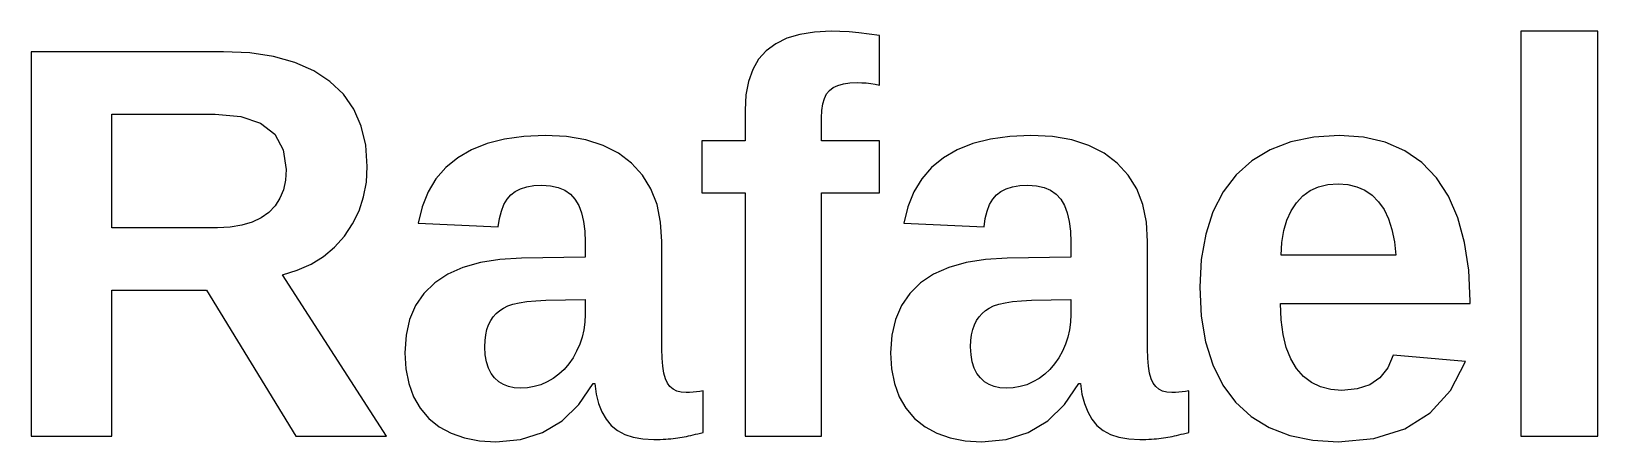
# Model space of a CAD drawing. Header units: metres. Extents: x 18 to 589, y 31 to 387.
# Drawn here: x 176.46 to 207.57, y 88.57 to 96.73 of the extents above; entities that cross this region are included whole.
import ezdxf

# ---------------------------------------------------------------- set-up
doc = ezdxf.new("R2010")
doc.units = ezdxf.units.M

msp = doc.modelspace()

# ---------------------------------------------------------------- linework, layer by layer
for p, q in [((191.244, 96.4822), (191.057, 96.3435)), ((191.466, 96.59), (191.244, 96.4822)), ((191.723, 96.6671), (191.466, 96.59)), ((192.015, 96.7133), (191.723, 96.6671)), ((192.343, 96.7287), (192.015, 96.7133)), ((192.518, 96.7252), (192.343, 96.7287)), ((192.703, 96.7148), (192.518, 96.7252)), ((192.896, 96.6975), (192.703, 96.7148)), ((193.098, 96.6732), (192.896, 96.6975)), ((193.308, 96.6419), (193.098, 96.6732)), ((193.308, 95.66), (193.308, 96.6419)), ((207.569, 96.7287), (206.045, 96.7287)), ((206.045, 96.7287), (206.045, 88.678)), ((207.569, 88.678), (207.569, 96.7287)), ((180.278, 96.3218), (176.459, 96.3218)), ((176.459, 96.3218), (176.459, 88.678)), ((180.8, 96.2983), (180.278, 96.3218)), ((181.272, 96.2276), (180.8, 96.2983)), ((181.694, 96.1099), (181.272, 96.2276)), ((190.905, 96.1729), (190.786, 95.9694)), ((191.057, 96.3435), (190.905, 96.1729)), ((182.067, 95.9451), (181.694, 96.1099)), ((182.389, 95.7332), (182.067, 95.9451)), ((190.786, 95.9694), (190.701, 95.7329)), ((182.656, 95.4772), (182.389, 95.7332)), ((190.701, 95.7329), (190.651, 95.4633)), ((192.255, 95.4829), (192.313, 95.5542)), ((192.313, 95.5542), (192.386, 95.6098)), ((192.386, 95.6098), (192.478, 95.6531)), ((192.478, 95.6531), (192.588, 95.684)), ((192.588, 95.684), (192.716, 95.7026)), ((192.716, 95.7026), (192.863, 95.7088)), ((192.863, 95.7088), (192.952, 95.7068)), ((192.952, 95.7068), (193.041, 95.701)), ((193.041, 95.701), (193.13, 95.6912)), ((193.13, 95.6912), (193.219, 95.6776)), ((193.219, 95.6776), (193.308, 95.66)), ((182.864, 95.1803), (182.656, 95.4772)), ((190.651, 95.4633), (190.634, 95.1609)), ((192.159, 95.1558), (192.178, 95.2837)), ((192.178, 95.2837), (192.21, 95.3927)), ((192.21, 95.3927), (192.255, 95.4829)), ((178.06, 92.8227), (178.06, 95.0795)), ((178.06, 95.0795), (180.11, 95.0795)), ((180.11, 95.0795), (180.618, 95.0355)), ((180.618, 95.0355), (181.013, 94.9033)), ((181.013, 94.9033), (181.295, 94.683)), ((183.013, 94.8423), (182.864, 95.1803)), ((190.634, 95.1609), (190.634, 94.5478)), ((192.153, 95.0089), (192.159, 95.1558)), ((192.153, 94.5478), (192.153, 95.0089)), ((181.295, 94.683), (181.464, 94.3747)), ((183.102, 94.4633), (183.013, 94.8423)), ((185.859, 94.5856), (185.511, 94.4971)), ((186.244, 94.6386), (185.859, 94.5856)), ((186.666, 94.6563), (186.244, 94.6386)), ((187.09, 94.6344), (186.666, 94.6563)), ((187.474, 94.5686), (187.09, 94.6344)), ((195.507, 94.5856), (195.159, 94.4971)), ((195.892, 94.6386), (195.507, 94.5856)), ((196.314, 94.6563), (195.892, 94.6386)), ((196.738, 94.6344), (196.314, 94.6563)), ((197.122, 94.5686), (196.738, 94.6344)), ((201.93, 94.6251), (201.473, 94.5313)), ((202.435, 94.6563), (201.93, 94.6251)), ((202.917, 94.6228), (202.435, 94.6563)), ((203.351, 94.5222), (202.917, 94.6228)), ((181.464, 94.3747), (181.521, 93.9782)), ((183.132, 94.0434), (183.102, 94.4633)), ((185.201, 94.3733), (184.927, 94.2141)), ((185.511, 94.4971), (185.201, 94.3733)), ((187.817, 94.4591), (187.474, 94.5686)), ((188.119, 94.3056), (187.817, 94.4591)), ((188.38, 94.1084), (188.119, 94.3056)), ((190.634, 94.5478), (189.777, 94.5478)), ((189.777, 94.5478), (189.777, 93.5171)), ((193.308, 94.5478), (192.153, 94.5478)), ((193.308, 93.5171), (193.308, 94.5478)), ((194.849, 94.3733), (194.575, 94.2141)), ((195.159, 94.4971), (194.849, 94.3733)), ((197.465, 94.4591), (197.122, 94.5686)), ((197.767, 94.3056), (197.465, 94.4591)), ((198.028, 94.1084), (197.767, 94.3056)), ((201.064, 94.3751), (200.703, 94.1563)), ((201.473, 94.5313), (201.064, 94.3751)), ((203.737, 94.3546), (203.351, 94.5222)), ((204.076, 94.1199), (203.737, 94.3546)), ((181.521, 93.9782), (181.507, 93.7688)), ((183.114, 93.731), (183.132, 94.0434)), ((184.692, 94.0207), (184.496, 93.7941)), ((184.927, 94.2141), (184.692, 94.0207)), ((188.597, 93.8708), (188.38, 94.1084)), ((194.34, 94.0207), (194.144, 93.7941)), ((194.575, 94.2141), (194.34, 94.0207)), ((198.245, 93.8708), (198.028, 94.1084)), ((200.703, 94.1563), (200.39, 93.8751)), ((204.367, 93.8181), (204.076, 94.1199)), ((181.507, 93.7688), (181.465, 93.5789)), ((183.059, 93.4361), (183.114, 93.731)), ((184.496, 93.7941), (184.339, 93.5342)), ((186.298, 93.6382), (186.441, 93.6613)), ((186.441, 93.6613), (186.601, 93.669)), ((186.601, 93.669), (186.773, 93.6579)), ((186.773, 93.6579), (186.925, 93.6243)), ((188.766, 93.5963), (188.597, 93.8708)), ((194.144, 93.7941), (193.987, 93.5342)), ((195.946, 93.6382), (196.089, 93.6613)), ((196.089, 93.6613), (196.249, 93.669)), ((196.249, 93.669), (196.421, 93.6579)), ((196.421, 93.6579), (196.573, 93.6243)), ((198.414, 93.5963), (198.245, 93.8708)), ((200.39, 93.8751), (200.13, 93.5357)), ((202.024, 93.6362), (202.209, 93.6812)), ((202.209, 93.6812), (202.414, 93.6962)), ((202.414, 93.6962), (202.607, 93.6819)), ((202.607, 93.6819), (202.784, 93.6393)), ((204.607, 93.4517), (204.367, 93.8181)), ((181.396, 93.4086), (181.299, 93.2578)), ((181.465, 93.5789), (181.396, 93.4086)), ((182.968, 93.1589), (183.059, 93.4361)), ((184.339, 93.5342), (184.222, 93.2412)), ((185.845, 93.282), (185.907, 93.3893)), ((185.907, 93.3893), (185.98, 93.4764)), ((185.98, 93.4764), (186.068, 93.5457)), ((186.068, 93.5457), (186.174, 93.5997)), ((186.174, 93.5997), (186.298, 93.6382)), ((186.925, 93.6243), (187.056, 93.5684)), ((187.056, 93.5684), (187.167, 93.4902)), ((187.167, 93.4902), (187.257, 93.3896)), ((187.257, 93.3896), (187.33, 93.266)), ((188.886, 93.2849), (188.766, 93.5963)), ((189.777, 93.5171), (190.634, 93.5171)), ((190.634, 93.5171), (190.634, 88.678)), ((192.153, 93.5171), (193.308, 93.5171)), ((192.153, 88.678), (192.153, 93.5171)), ((193.987, 93.5342), (193.87, 93.2412)), ((195.493, 93.282), (195.554, 93.3893)), ((195.554, 93.3893), (195.628, 93.4764)), ((195.628, 93.4764), (195.716, 93.5457)), ((195.716, 93.5457), (195.822, 93.5997)), ((195.822, 93.5997), (195.946, 93.6382)), ((196.573, 93.6243), (196.704, 93.5684)), ((196.704, 93.5684), (196.815, 93.4902)), ((196.815, 93.4902), (196.905, 93.3896)), ((196.905, 93.3896), (196.978, 93.266)), ((198.534, 93.2849), (198.414, 93.5963)), ((200.13, 93.5357), (199.928, 93.1425)), ((201.586, 93.3217), (201.712, 93.4565)), ((201.712, 93.4565), (201.858, 93.5614)), ((201.858, 93.5614), (202.024, 93.6362)), ((202.784, 93.6393), (202.945, 93.5682)), ((202.945, 93.5682), (203.089, 93.4687)), ((203.089, 93.4687), (203.217, 93.3408)), ((203.217, 93.3408), (203.326, 93.1844)), ((204.794, 93.0231), (204.607, 93.4517)), ((181.174, 93.1265), (181.022, 93.0171)), ((181.299, 93.2578), (181.174, 93.1265)), ((182.84, 92.8993), (182.968, 93.1589)), ((184.222, 93.2412), (184.143, 92.9149)), ((185.758, 93.0068), (185.796, 93.1545)), ((185.796, 93.1545), (185.845, 93.282)), ((187.33, 93.266), (187.386, 93.1188)), ((187.386, 93.1188), (187.426, 92.9479)), ((188.958, 92.9366), (188.886, 93.2849)), ((193.87, 93.2412), (193.791, 92.9149)), ((195.406, 93.0068), (195.444, 93.1545)), ((195.444, 93.1545), (195.493, 93.282)), ((196.978, 93.266), (197.034, 93.1188)), ((197.034, 93.1188), (197.074, 92.9479)), ((198.606, 92.9366), (198.534, 93.2849)), ((199.928, 93.1425), (199.784, 92.6955)), ((201.398, 92.9746), (201.481, 93.1601)), ((201.481, 93.1601), (201.586, 93.3217)), ((203.326, 93.1844), (203.414, 92.9996)), ((204.927, 92.5321), (204.794, 93.0231)), ((180.154, 92.8227), (178.06, 92.8227)), ((180.41, 92.8349), (180.154, 92.8227)), ((180.64, 92.8713), (180.41, 92.8349)), ((180.844, 92.9321), (180.64, 92.8713)), ((181.022, 93.0171), (180.844, 92.9321)), ((182.676, 92.6572), (182.84, 92.8993)), ((184.143, 92.9149), (185.733, 92.8389)), ((185.733, 92.8389), (185.758, 93.0068)), ((187.426, 92.9479), (187.45, 92.7534)), ((187.45, 92.7534), (187.458, 92.5352)), ((188.982, 92.5514), (188.958, 92.9366)), ((193.791, 92.9149), (195.381, 92.8389)), ((195.381, 92.8389), (195.406, 93.0068)), ((197.074, 92.9479), (197.098, 92.7534)), ((197.098, 92.7534), (197.106, 92.5352)), ((198.63, 92.5514), (198.606, 92.9366)), ((201.297, 92.5319), (201.337, 92.7652)), ((201.337, 92.7652), (201.398, 92.9746)), ((203.414, 92.9996), (203.483, 92.7865)), ((203.483, 92.7865), (203.531, 92.5448)), ((182.261, 92.2545), (182.481, 92.4399)), ((182.481, 92.4399), (182.676, 92.6572)), ((187.458, 92.5352), (187.458, 92.2368)), ((188.982, 90.414), (188.982, 92.5514)), ((197.106, 92.5352), (197.106, 92.2368)), ((198.63, 90.414), (198.63, 92.5514)), ((199.784, 92.6955), (199.697, 92.1947)), ((201.28, 92.2748), (201.297, 92.5319)), ((203.531, 92.5448), (203.558, 92.2748)), ((205.007, 91.9789), (204.927, 92.5321)), ((181.742, 91.9793), (182.014, 92.101)), ((182.014, 92.101), (182.261, 92.2545)), ((185.377, 92.1318), (185.032, 92.0341)), ((185.764, 92.1921), (185.377, 92.1318)), ((186.194, 92.2151), (185.764, 92.1921)), ((187.458, 92.2368), (186.194, 92.2151)), ((195.025, 92.1318), (194.68, 92.0341)), ((195.412, 92.1921), (195.025, 92.1318)), ((195.842, 92.2151), (195.412, 92.1921)), ((197.106, 92.2368), (195.842, 92.2151)), ((199.697, 92.1947), (199.669, 91.6401)), ((203.558, 92.2748), (201.28, 92.2748)), ((181.445, 91.8896), (181.742, 91.9793)), ((183.512, 88.678), (181.445, 91.8896)), ((184.731, 91.8991), (184.472, 91.7268)), ((185.032, 92.0341), (184.731, 91.8991)), ((194.379, 91.8991), (194.12, 91.7268)), ((194.68, 92.0341), (194.379, 91.8991)), ((205.034, 91.3633), (205.007, 91.9789)), ((178.06, 91.5804), (179.937, 91.5804)), ((178.06, 88.678), (178.06, 91.5804)), ((179.937, 91.5804), (181.711, 88.678)), ((184.258, 91.5185), (184.091, 91.2755)), ((184.472, 91.7268), (184.258, 91.5185)), ((193.906, 91.5185), (193.739, 91.2755)), ((194.12, 91.7268), (193.906, 91.5185)), ((199.669, 91.6401), (199.697, 91.0677)), ((184.091, 91.2755), (183.973, 90.9977)), ((185.694, 91.1184), (185.762, 91.1764)), ((185.762, 91.1764), (185.838, 91.2264)), ((185.838, 91.2264), (185.923, 91.2684)), ((185.923, 91.2684), (186.024, 91.3034)), ((186.024, 91.3034), (186.15, 91.3326)), ((186.15, 91.3326), (186.301, 91.356)), ((186.301, 91.356), (186.477, 91.3734)), ((186.477, 91.3734), (186.677, 91.385)), ((186.677, 91.385), (187.458, 91.3959)), ((187.458, 91.3959), (187.458, 91.0975)), ((193.739, 91.2755), (193.621, 90.9977)), ((195.342, 91.1184), (195.41, 91.1764)), ((195.41, 91.1764), (195.486, 91.2264)), ((195.486, 91.2264), (195.571, 91.2684)), ((195.571, 91.2684), (195.672, 91.3034)), ((195.672, 91.3034), (195.798, 91.3326)), ((195.798, 91.3326), (195.949, 91.356)), ((195.949, 91.356), (196.125, 91.3734)), ((196.125, 91.3734), (196.325, 91.385)), ((196.325, 91.385), (197.106, 91.3959)), ((197.106, 91.3959), (197.106, 91.0975)), ((201.282, 90.9939), (201.269, 91.32)), ((201.269, 91.32), (205.034, 91.32)), ((205.034, 91.32), (205.034, 91.3633)), ((183.973, 90.9977), (183.901, 90.6853)), ((185.509, 90.8011), (185.542, 90.8948)), ((185.542, 90.8948), (185.584, 90.9781)), ((185.584, 90.9781), (185.635, 91.0523)), ((185.635, 91.0523), (185.694, 91.1184)), ((187.451, 90.9451), (187.431, 90.7959)), ((187.458, 91.0975), (187.451, 90.9451)), ((193.621, 90.9977), (193.549, 90.6853)), ((195.157, 90.8011), (195.19, 90.8948)), ((195.19, 90.8948), (195.232, 90.9781)), ((195.232, 90.9781), (195.283, 91.0523)), ((195.283, 91.0523), (195.342, 91.1184)), ((197.099, 90.9451), (197.079, 90.7959)), ((197.106, 91.0975), (197.099, 90.9451)), ((199.697, 91.0677), (199.782, 90.5529)), ((201.32, 90.7015), (201.282, 90.9939)), ((183.901, 90.6853), (183.878, 90.3381)), ((185.467, 90.4574), (185.472, 90.5824)), ((185.472, 90.5824), (185.486, 90.6969)), ((185.486, 90.6969), (185.509, 90.8011)), ((187.398, 90.65), (187.35, 90.5073)), ((187.431, 90.7959), (187.398, 90.65)), ((193.549, 90.6853), (193.526, 90.3381)), ((195.115, 90.4574), (195.12, 90.5824)), ((195.12, 90.5824), (195.134, 90.6969)), ((195.134, 90.6969), (195.157, 90.8011)), ((197.045, 90.65), (196.998, 90.5073)), ((197.079, 90.7959), (197.045, 90.65)), ((199.782, 90.5529), (199.924, 90.0956)), ((201.383, 90.4427), (201.32, 90.7015)), ((183.878, 90.3381), (183.897, 90.0168)), ((185.475, 90.2989), (185.467, 90.4574)), ((185.498, 90.1575), (185.475, 90.2989)), ((187.218, 90.2361), (187.135, 90.1162)), ((187.29, 90.3679), (187.218, 90.2361)), ((187.35, 90.5073), (187.29, 90.3679)), ((188.987, 90.2288), (188.982, 90.414)), ((189, 90.0681), (188.987, 90.2288)), ((193.526, 90.3381), (193.545, 90.0168)), ((195.123, 90.2989), (195.115, 90.4574)), ((195.146, 90.1575), (195.123, 90.2989)), ((196.866, 90.2361), (196.783, 90.1162)), ((196.938, 90.3679), (196.866, 90.2361)), ((196.998, 90.5073), (196.938, 90.3679)), ((198.635, 90.2288), (198.63, 90.414)), ((198.648, 90.0681), (198.635, 90.2288)), ((201.472, 90.2176), (201.383, 90.4427)), ((203.51, 90.2892), (203.401, 90.0373)), ((204.947, 90.1645), (203.51, 90.2892)), ((183.897, 90.0168), (183.954, 89.7257)), ((185.536, 90.0333), (185.498, 90.1575)), ((185.59, 89.9262), (185.536, 90.0333)), ((185.66, 89.8362), (185.59, 89.9262)), ((186.939, 89.9122), (186.826, 89.8281)), ((187.042, 90.0082), (186.939, 89.9122)), ((187.135, 90.1162), (187.042, 90.0082)), ((189.023, 89.9319), (189, 90.0681)), ((189.054, 89.8203), (189.023, 89.9319)), ((193.545, 90.0168), (193.602, 89.7257)), ((195.184, 90.0333), (195.146, 90.1575)), ((195.238, 89.9262), (195.184, 90.0333)), ((195.308, 89.8362), (195.238, 89.9262)), ((196.587, 89.9122), (196.474, 89.8281)), ((196.69, 90.0082), (196.587, 89.9122)), ((196.783, 90.1162), (196.69, 90.0082)), ((198.67, 89.9319), (198.648, 90.0681)), ((198.702, 89.8203), (198.67, 89.9319)), ((199.924, 90.0956), (200.123, 89.6957)), ((201.586, 90.0261), (201.472, 90.2176)), ((201.724, 89.8689), (201.586, 90.0261)), ((203.401, 90.0373), (203.245, 89.8413)), ((204.646, 89.5903), (204.947, 90.1645)), ((183.954, 89.7257), (184.049, 89.4647)), ((185.742, 89.763), (185.66, 89.8362)), ((185.834, 89.706), (185.742, 89.763)), ((185.937, 89.6653), (185.834, 89.706)), ((186.049, 89.6409), (185.937, 89.6653)), ((186.172, 89.6328), (186.049, 89.6409)), ((186.313, 89.6406), (186.172, 89.6328)), ((186.449, 89.664), (186.313, 89.6406)), ((186.58, 89.7031), (186.449, 89.664)), ((186.705, 89.7578), (186.58, 89.7031)), ((186.826, 89.8281), (186.705, 89.7578)), ((187.333, 89.309), (187.615, 89.725)), ((187.615, 89.725), (187.648, 89.725)), ((187.648, 89.725), (187.678, 89.5165)), ((189.094, 89.7331), (189.054, 89.8203)), ((189.144, 89.6657), (189.094, 89.7331)), ((189.207, 89.6133), (189.144, 89.6657)), ((189.281, 89.5759), (189.207, 89.6133)), ((193.602, 89.7257), (193.697, 89.4647)), ((195.39, 89.763), (195.308, 89.8362)), ((195.482, 89.706), (195.39, 89.763)), ((195.585, 89.6653), (195.482, 89.706)), ((195.697, 89.6409), (195.585, 89.6653)), ((195.82, 89.6328), (195.697, 89.6409)), ((195.961, 89.6406), (195.82, 89.6328)), ((196.097, 89.664), (195.961, 89.6406)), ((196.228, 89.7031), (196.097, 89.664)), ((196.353, 89.7578), (196.228, 89.7031)), ((196.474, 89.8281), (196.353, 89.7578)), ((196.981, 89.309), (197.263, 89.725)), ((197.263, 89.725), (197.296, 89.725)), ((197.296, 89.725), (197.326, 89.5165)), ((198.742, 89.7331), (198.702, 89.8203)), ((198.792, 89.6657), (198.742, 89.7331)), ((198.855, 89.6133), (198.792, 89.6657)), ((198.929, 89.5759), (198.855, 89.6133)), ((200.123, 89.6957), (200.379, 89.3534)), ((201.883, 89.7466), (201.724, 89.8689)), ((202.064, 89.6593), (201.883, 89.7466)), ((202.266, 89.6069), (202.064, 89.6593)), ((202.49, 89.5894), (202.266, 89.6069)), ((202.789, 89.6174), (202.49, 89.5894)), ((203.041, 89.7014), (202.789, 89.6174)), ((203.245, 89.8413), (203.041, 89.7014)), ((184.049, 89.4647), (184.183, 89.234)), ((186.999, 88.9855), (187.333, 89.309)), ((187.678, 89.5165), (187.727, 89.3292)), ((187.727, 89.3292), (187.792, 89.1632)), ((189.367, 89.5535), (189.281, 89.5759)), ((189.465, 89.546), (189.367, 89.5535)), ((189.534, 89.5473), (189.465, 89.546)), ((189.602, 89.5512), (189.534, 89.5473)), ((189.67, 89.5577), (189.602, 89.5512)), ((189.736, 89.5668), (189.67, 89.5577)), ((189.802, 89.5786), (189.736, 89.5668)), ((189.802, 88.7539), (189.802, 89.5786)), ((193.697, 89.4647), (193.831, 89.234)), ((196.647, 88.9855), (196.981, 89.309)), ((197.326, 89.5165), (197.374, 89.3292)), ((197.374, 89.3292), (197.44, 89.1632)), ((199.015, 89.5535), (198.929, 89.5759)), ((199.113, 89.546), (199.015, 89.5535)), ((199.182, 89.5473), (199.113, 89.546)), ((199.25, 89.5512), (199.182, 89.5473)), ((199.318, 89.5577), (199.25, 89.5512)), ((199.384, 89.5668), (199.318, 89.5577)), ((199.45, 89.5786), (199.384, 89.5668)), ((199.45, 88.7539), (199.45, 89.5786)), ((200.379, 89.3534), (200.688, 89.0712)), ((204.242, 89.1437), (204.646, 89.5903)), ((184.183, 89.234), (184.355, 89.0333)), ((184.355, 89.0333), (184.561, 88.8664)), ((186.613, 88.7544), (186.999, 88.9855)), ((187.792, 89.1632), (187.875, 89.0184)), ((187.875, 89.0184), (187.976, 88.8949)), ((193.831, 89.234), (194.003, 89.0333)), ((194.003, 89.0333), (194.209, 88.8664)), ((196.261, 88.7544), (196.647, 88.9855)), ((197.44, 89.1632), (197.523, 89.0184)), ((197.523, 89.0184), (197.624, 88.8949)), ((200.688, 89.0712), (201.046, 88.8517)), ((203.736, 88.8247), (204.242, 89.1437)), ((176.459, 88.678), (178.06, 88.678)), ((181.711, 88.678), (183.512, 88.678)), ((184.561, 88.8664), (184.797, 88.7365)), ((184.797, 88.7365), (185.063, 88.6437)), ((186.175, 88.6157), (186.613, 88.7544)), ((187.976, 88.8949), (188.098, 88.7934)), ((188.098, 88.7934), (188.244, 88.7144)), ((188.244, 88.7144), (188.413, 88.658)), ((189.384, 88.6578), (189.427, 88.6656)), ((189.427, 88.6656), (189.471, 88.6743)), ((189.471, 88.6743), (189.514, 88.6838)), ((189.514, 88.6838), (189.558, 88.6942)), ((189.558, 88.6942), (189.602, 88.7053)), ((189.602, 88.7053), (189.649, 88.7168)), ((189.649, 88.7168), (189.698, 88.7288)), ((189.698, 88.7288), (189.749, 88.7411)), ((189.749, 88.7411), (189.802, 88.7539)), ((190.634, 88.678), (192.153, 88.678)), ((194.209, 88.8664), (194.445, 88.7365)), ((194.445, 88.7365), (194.711, 88.6437)), ((195.822, 88.6157), (196.261, 88.7544)), ((197.624, 88.8949), (197.746, 88.7934)), ((197.746, 88.7934), (197.891, 88.7144)), ((197.891, 88.7144), (198.061, 88.658)), ((199.032, 88.6578), (199.075, 88.6656)), ((199.075, 88.6656), (199.119, 88.6743)), ((199.119, 88.6743), (199.162, 88.6838)), ((199.162, 88.6838), (199.205, 88.6942)), ((199.205, 88.6942), (199.25, 88.7053)), ((199.25, 88.7053), (199.297, 88.7168)), ((199.297, 88.7168), (199.345, 88.7288)), ((199.345, 88.7288), (199.396, 88.7411)), ((199.396, 88.7411), (199.45, 88.7539)), ((201.046, 88.8517), (201.453, 88.6949)), ((201.453, 88.6949), (201.909, 88.6009)), ((203.126, 88.6333), (203.736, 88.8247)), ((206.045, 88.678), (207.569, 88.678)), ((185.063, 88.6437), (185.358, 88.5881)), ((185.358, 88.5881), (185.684, 88.5695)), ((185.684, 88.5695), (186.175, 88.6157)), ((188.413, 88.658), (188.607, 88.6242)), ((188.607, 88.6242), (188.825, 88.6129)), ((188.825, 88.6129), (188.889, 88.6133)), ((188.889, 88.6133), (188.949, 88.6146)), ((188.949, 88.6146), (189.006, 88.6168)), ((189.006, 88.6168), (189.06, 88.6198)), ((189.06, 88.6198), (189.11, 88.6238)), ((189.11, 88.6238), (189.158, 88.6283)), ((189.158, 88.6283), (189.205, 88.6333)), ((189.205, 88.6333), (189.252, 88.6387)), ((189.252, 88.6387), (189.297, 88.6446)), ((189.297, 88.6446), (189.341, 88.6509)), ((189.341, 88.6509), (189.384, 88.6578)), ((194.711, 88.6437), (195.006, 88.5881)), ((195.006, 88.5881), (195.332, 88.5695)), ((195.332, 88.5695), (195.822, 88.6157)), ((198.061, 88.658), (198.255, 88.6242)), ((198.255, 88.6242), (198.473, 88.6129)), ((198.473, 88.6129), (198.537, 88.6133)), ((198.537, 88.6133), (198.597, 88.6146)), ((198.597, 88.6146), (198.654, 88.6168)), ((198.654, 88.6168), (198.707, 88.6198)), ((198.707, 88.6198), (198.758, 88.6238)), ((198.758, 88.6238), (198.806, 88.6283)), ((198.806, 88.6283), (198.853, 88.6333)), ((198.853, 88.6333), (198.9, 88.6387)), ((198.9, 88.6387), (198.945, 88.6446)), ((198.945, 88.6446), (198.989, 88.6509)), ((198.989, 88.6509), (199.032, 88.6578)), ((201.909, 88.6009), (202.414, 88.5695)), ((202.414, 88.5695), (203.126, 88.6333))]:
    msp.add_line(p, q)

doc.saveas('drawing.dxf')
